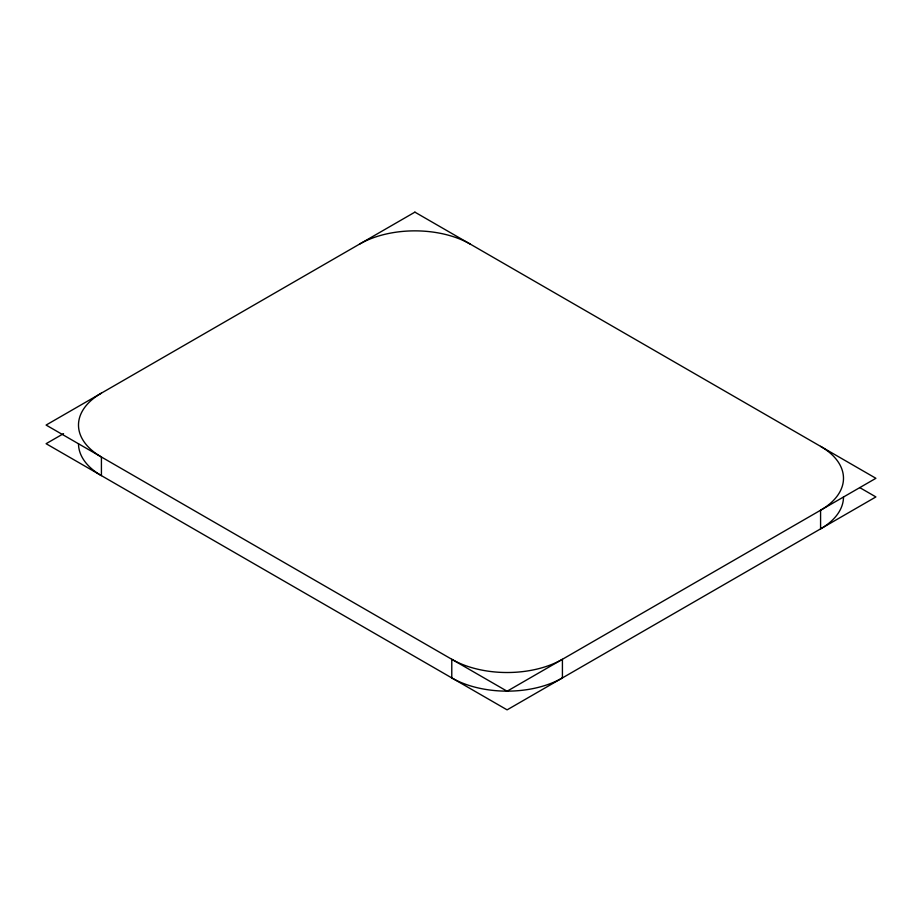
<?xml version="1.0" encoding="UTF-8"?>
<svg xmlns="http://www.w3.org/2000/svg" width="922" height="922" viewBox="0 0 922 922"><rect width="100%" height="100%" fill="white"/><g stroke="black" fill="none" stroke-linecap="round" stroke-linejoin="round"><path stroke-width="1.38" d="M63.549 433.628L46.1 443.701L507.1 709.859L875.9 496.935L859.707 487.577M359.58 244.088A78.232 45.166 0 0 1 470.22 244.088M820.58 446.363A78.232 45.166 0 0 1 820.58 510.235L820.58 528.871A78.232 45.166 0 0 0 843.492 496.935M101.42 393.129A78.232 45.166 0 0 0 101.42 457.012L101.42 475.637A78.232 45.166 0 0 1 78.508 443.701M414.9 212.141L46.1 425.065L507.1 691.223L875.9 478.299L414.9 212.141M562.42 677.912L562.42 659.288A78.232 45.166 0 0 1 451.78 659.288L451.78 677.912A78.232 45.166 0 0 0 562.42 677.912"/></g></svg>
